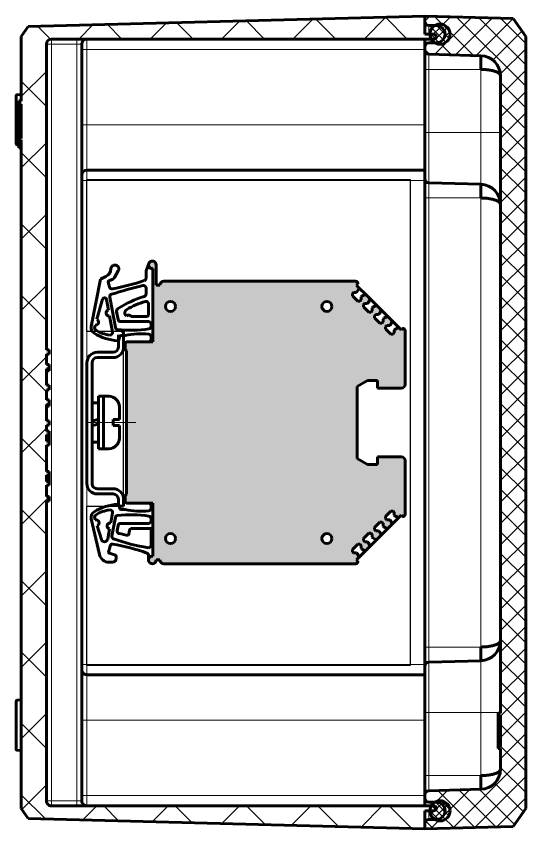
# Model space of a CAD drawing. Header units: millimetres. Extents: x -121 to 299, y -106 to 191.
# Drawn here: x 101.3 to 141.7, y -32.2 to 32.2 of the extents above; entities that cross this region are included whole.
import ezdxf

# ---------------------------------------------------------------- set-up
doc = ezdxf.new("R2010")
doc.units = ezdxf.units.MM
for name, pattern in [('K5LT_AXLED', [26.227272, 21.727272, -1.5, 1.5, -1.5]), ('K5LT_BASIC', [0]), ('K5LT_THIN', [0])]:
    doc.linetypes.add(name, pattern=pattern)
doc.layers.add('Системный слой', color=7, linetype='Continuous')

# ---------------------------------------------------------------- blocks, each defined once
blk = doc.blocks.new('35_DIN_CUTSIDE')
at = {"layer": 'Системный слой', "color": 150, "linetype": 'K5LT_BASIC', "lineweight": 60, "true_color": 0x0080ff}
for p, q in [((6.85, 18.06), (7.28, 18.06)), ((7.28, 18.06), (7.28, 14.95)), ((6.24, 14.95), (6.24, 17.35)), ((2.08, 13.91), (5.2, 13.91)), ((0, 11.83), (0, -12.09)), ((0, 11.83), (0, -12.09)), ((1.04, 11.83), (1.04, -12.09)), ((5.2, 12.87), (2.08, 12.87)), ((3.33, 5.2), (2.29, 5.2)), ((2.29, 5.2), (2.29, 0)), ((4.37, 5.2), (3.33, 5.2)), ((4.37, 5.2), (3.33, 5.2)), ((3.33, 0), (3.33, 5.2)), ((2.29, 3.9), (1.04, 3.9)), ((1.04, 3.9), (1.04, 0)), ((2.29, 0), (2.29, 3.9)), ((6.45, 0.62), (6.45, 3.12)), ((6.45, 0.62), (6.45, 3.12)), ((1.04, 0.24), (2.29, 0.69)), ((5.2, -0.62), (5.2, 0.62)), ((5.2, 0.62), (6.45, 0.62)), ((5.2, -0.62), (5.2, 0.62)), ((5.2, 0.62), (6.45, 0.62)), ((1.04, -3.9), (1.04, 0)), ((2.29, -0.24), (1.04, -0.69)), ((2.29, -5.2), (2.29, 0)), ((2.29, 0), (2.29, -3.9)), ((3.33, 0), (3.33, -5.2)), ((6.45, -0.62), (5.2, -0.62)), ((6.45, -0.62), (5.2, -0.62)), ((6.45, -0.62), (6.45, -3.12)), ((6.45, -0.62), (6.45, -3.12)), ((2.29, -3.9), (1.04, -3.9)), ((3.33, -5.2), (2.29, -5.2)), ((4.37, -5.2), (3.33, -5.2)), ((4.37, -5.2), (3.33, -5.2)), ((5.2, -13.13), (2.08, -13.13)), ((5.2, -13.13), (2.08, -13.13)), ((2.08, -14.17), (5.2, -14.17)), ((2.08, -14.17), (5.2, -14.17)), ((6.24, -15.21), (6.24, -16.46)), ((7.24, -16.59), (7.28, -15.21)), ((6.41, -16.58), (7.24, -16.59))]:
    blk.add_line(p, q, dxfattribs=at)
at = {"layer": 'Системный слой', "color": 30, "linetype": 'K5LT_AXLED', "lineweight": 18, "true_color": 0xff8000}
blk.add_line((0.29, 0), (9.68, 0), dxfattribs=at)
at = {"layer": 'Системный слой', "color": 150, "linetype": 'K5LT_BASIC', "lineweight": 60, "true_color": 0x0080ff}
for centre, radius, start, end in [((5.2, 14.95), 2.08, 270, 0), ((5.2, 14.95), 1.04, 270, 0), ((2.08, 11.83), 2.08, 90, 180), ((2.08, 11.83), 1.04, 90, 180), ((4.37, 3.12), 2.08, 0, 90), ((4.37, 3.12), 2.08, 0, 90), ((4.37, -3.12), 2.08, 270, 0), ((4.37, -3.12), 2.08, 270, 0), ((2.08, -12.09), 2.08, 180, 270), ((2.08, -12.09), 2.08, 180, 270), ((2.08, -12.09), 1.04, 180, 270), ((2.08, -12.09), 1.04, 180, 270), ((5.2, -15.21), 2.08, 0, 90), ((5.2, -15.21), 2.08, 0, 90), ((5.2, -15.21), 1.04, 0, 90), ((5.2, -15.21), 1.04, 0, 90)]:
    blk.add_arc(centre, radius, start, end, dxfattribs=at)
blk = doc.blocks.new('VP.161610_cutside')
at = {"layer": 'Системный слой'}
h = blk.add_hatch(dxfattribs=at)
h.set_pattern_fill('', angle=135, style=0, pattern_type=0)
h.set_pattern_definition([(135, (-511.597, -10739.818), (-2.12132034, -2.12132034), []), (225, (-511.597, -10739.818), (2.12132034, -2.12132034), [])])
h.paths.add_polyline_path([(106.25, 90), (112.28, 90), (112.28, 89.5), (112.78, 89.5), (112.78, 90), (116.86, 90), (119.23, 89.22), (120.68, 87.18), (120.86, 86.1), (121.13, 75.78), (121.38, 75.22), (121.93, 75), (122.58, 75), (123.15, 75.23), (123.38, 75.78), (123.42, 77.3), (123.92, 78.5), (125.12, 79), (126.33, 78.5), (126.82, 77.3), (126.86, 75.78), (127.11, 75.22), (127.66, 75), (128.67, 75), (128.22, 92.5), (124.65, 95), (-28.35, 95), (-31.92, 92.5), (-32.37, 75), (-31.36, 75), (-30.8, 75.23), (-30.56, 75.78), (-30.52, 77.3), (-30.03, 78.5), (-28.82, 79), (-27.62, 78.5), (-27.12, 77.3), (-27.08, 75.78), (-26.84, 75.22), (-26.28, 75), (-25.63, 75), (-25.06, 75.23), (-24.83, 75.78), (-24.56, 86.1), (-23.72, 88.46), (-21.64, 89.85), (-20.56, 90), (105.74, 90), (105.74, 89.5), (106.25, 89.5)])
h = blk.add_hatch(dxfattribs=at)
h.set_pattern_fill('', angle=135, style=0, pattern_type=0)
h.set_pattern_definition([(135, (-511.597, -10739.818), (-0.70710678, -0.70710678), []), (225, (-511.597, -10739.818), (0.70710678, -0.70710678), [])])
h.paths.add_polyline_path([(123.12, 78), (123.71, 76.59), (125.12, 76), (126.54, 76.59), (127.12, 78), (126.54, 79.41), (125.12, 80), (123.71, 79.41)])
h.paths.add_polyline_path([(-26.82, 78), (-27.41, 79.41), (-28.82, 80), (-30.24, 79.41), (-30.82, 78), (-30.24, 76.59), (-28.82, 76), (-27.41, 76.59)])
h = blk.add_hatch(dxfattribs=at)
h.set_pattern_fill('', angle=135, style=0, pattern_type=0)
h.set_pattern_definition([(135, (-511.597, -10739.818), (-7.071068, -7.071068), []), (225, (-511.597, -10739.818), (7.071068, -7.071068), [])])
h.paths.add_polyline_path([(-28.35, -5), (-15.56, -5), (-15.55, -5.17), (-15.55, -5.33), (-15.54, -5.5), (-15, -5.5), (-14.98, -5), (-8.14, -5), (-8.13, -5.17), (-8.12, -5.33), (-8.11, -5.5), (-7.93, -5.5), (-7.9, -5.24), (-7.89, -5.16), (-7.88, -5.08), (-7.88, -5), (124.65, -5), (126.61, -3.62), (128.67, 75), (125.15, 75), (125.1, 76.74), (124.93, 77.14), (124.6, 77.3), (124.22, 77.09), (124.1, 76.73), (124.15, 75), (124.15, 1), (123.86, 0.29), (123.15, 0), (63.71, 0), (63.71, 0.5), (62.82, 0.5), (62.82, 0), (60.6, 0), (60.6, 0.5), (59.84, 0.5), (59.84, 0), (58.59, 0), (58.59, 0.5), (57.83, 0.5), (57.83, 0), (52.63, 0), (52.63, 0.5), (51.87, 0.5), (51.87, 0), (50.62, 0), (50.62, 0.5), (49.87, 0.5), (49.87, 0), (48.71, 0), (48.71, 0.5), (47.82, 0.5), (47.82, 0), (44.57, 0), (44.57, 0.5), (43.69, 0.5), (43.69, 0), (41.67, 0), (41.67, 0.5), (40.78, 0.5), (40.78, 0), (37.53, 0), (37.53, 0.5), (36.66, 0.5), (36.66, 0), (34.63, 0), (34.63, 0.5), (33.74, 0.5), (33.74, 0), (-26.85, 0), (-27.56, 0.29), (-27.85, 1), (-27.85, 75), (-27.8, 76.73), (-27.96, 77.13), (-28.3, 77.3), (-28.68, 77.08), (-28.8, 76.74), (-28.85, 75), (-32.37, 75), (-30.32, -3.62)])
at = {"color": 7, "true_color": 0xffffff}
blk.add_lwpolyline([(0, 72.1), (96.3, 72.1), (96.3, 8), (64.74, 8), (64.74, 15.28), (30.09, 15.28), (30.09, 8), (0, 8), (0, 72.1)], dxfattribs=at)
at = {"layer": 'Системный слой', "color": 150, "linetype": 'K5LT_BASIC', "lineweight": 60, "true_color": 0x0080ff}
for p, q in [((-28.35, 95), (-31.92, 92.5)), ((-28.35, 95), (124.65, 95)), ((128.22, 92.5), (124.65, 95)), ((-31.92, 92.5), (-32.37, 75)), ((128.67, 75), (128.22, 92.5)), ((-20.56, 90), (105.74, 90)), ((105.74, 90), (105.74, 89.5)), ((105.74, 89.5), (106.25, 89.5)), ((106.25, 90), (106.25, 89.5)), ((106.25, 90), (112.28, 90)), ((106.25, 89.5), (106.32, 89.5)), ((106.32, 89.5), (106.53, 89.5)), ((106.53, 89.5), (106.84, 89.5)), ((106.84, 89.5), (107.22, 89.5)), ((107.22, 90), (107.22, 89.5)), ((107.22, 89.5), (107.25, 89.5)), ((107.25, 90), (107.25, 89.5)), ((107.25, 89.5), (111.28, 89.5)), ((111.28, 89.5), (111.48, 89.5)), ((111.48, 89.5), (111.66, 89.5)), ((111.66, 89.5), (111.83, 89.5)), ((111.83, 89.5), (111.98, 89.5)), ((111.98, 89.5), (112.2, 89.5)), ((112.2, 89.5), (112.28, 89.5)), ((112.28, 89.5), (112.28, 90)), ((112.28, 89.5), (112.28, 89.5)), ((112.28, 89.5), (112.78, 89.5)), ((112.78, 90), (116.86, 90)), ((112.78, 89.5), (112.78, 90)), ((112.79, 89.5), (112.78, 89.5)), ((112.79, 90), (112.79, 89.5)), ((-24.56, 86.1), (-24.83, 75.78)), ((-24.56, 86.1), (-21.85, 86.1)), ((0.94, 86.1), (0.67, 75.78)), ((0.94, 86.1), (3.65, 86.1)), ((92.65, 86.1), (95.36, 86.1)), ((95.36, 86.1), (95.63, 75.78)), ((118.15, 86.1), (120.86, 86.1)), ((121.13, 75.78), (120.86, 86.1)), ((-30.52, 77.3), (-30.56, 75.78)), ((-28.8, 76.74), (-28.85, 75)), ((-27.85, 75), (-27.8, 76.73)), ((-27.08, 75.78), (-27.12, 77.3)), ((123.42, 77.3), (123.38, 75.78)), ((124.1, 76.73), (124.15, 75)), ((125.15, 75), (125.1, 76.74)), ((126.86, 75.78), (126.82, 77.3)), ((-32.37, 75), (-31.36, 75)), ((-32.37, 75), (-30.32, -3.62)), ((-32.37, 75), (-28.85, 75)), ((-27.85, 75), (-27.85, 1)), ((-27.85, 75), (-26.28, 75)), ((-26.28, 75), (-25.63, 75)), ((-25.63, 75), (-21.85, 75)), ((-21.85, 75), (-9.35, 75)), ((-9.35, 75), (-0.13, 75)), ((-1.85, 8), (-1.85, 75)), ((-0.13, 75), (3.65, 75)), ((-0.13, 75), (-0.13, 75)), ((3.65, 75), (92.65, 75)), ((92.65, 75), (96.43, 75)), ((96.43, 75), (105.65, 75)), ((96.43, 75), (96.43, 75)), ((98.15, 8), (98.15, 75)), ((105.65, 75), (118.15, 75)), ((118.15, 75), (121.93, 75)), ((121.93, 75), (122.58, 75)), ((122.58, 75), (124.15, 75)), ((124.15, 1), (124.15, 75)), ((125.15, 75), (128.67, 75)), ((126.61, -3.62), (128.67, 75)), ((127.66, 75), (128.67, 75)), ((-26.85, 7), (123.15, 7)), ((33.74, 0), (-26.85, 0)), ((33.74, 0.5), (33.74, 0)), ((34.63, 0.5), (33.74, 0.5)), ((34.63, 0), (34.63, 0.5)), ((37.53, 0.5), (36.66, 0.5)), ((36.66, 0), (36.66, 0.5)), ((37.53, 0.5), (37.54, 0.5)), ((37.53, 0), (37.53, 0.5)), ((37.54, 0.5), (37.65, 0.5)), ((37.54, 0), (37.54, 0.5)), ((37.65, 0), (37.65, 0.5)), ((37.65, 0.5), (37.74, 0.5)), ((37.74, 0.5), (37.83, 0.5)), ((37.74, 0), (37.74, 0.5)), ((37.83, 0.5), (37.86, 0.5)), ((37.86, 0.5), (37.89, 0.5)), ((37.89, 0.5), (37.9, 0.5)), ((37.9, 0), (37.9, 0.5)), ((40.78, 0.5), (40.78, 0)), ((41.67, 0.5), (40.78, 0.5)), ((41.67, 0), (41.67, 0.5)), ((44.57, 0.5), (43.69, 0.5)), ((43.69, 0), (43.69, 0.5)), ((44.57, 0.5), (44.58, 0.5)), ((44.57, 0), (44.57, 0.5)), ((44.58, 0), (44.58, 0.5)), ((44.58, 0.5), (44.69, 0.5)), ((44.69, 0.5), (44.78, 0.5)), ((44.69, 0), (44.69, 0.5)), ((44.78, 0.5), (44.86, 0.5)), ((44.78, 0), (44.78, 0.5)), ((44.86, 0.5), (44.9, 0.5)), ((44.9, 0.5), (44.93, 0.5)), ((44.93, 0), (44.93, 0.5)), ((44.93, 0.5), (44.93, 0.5)), ((47.82, 0.5), (47.82, 0)), ((48.71, 0.5), (47.82, 0.5)), ((48.71, 0), (48.71, 0.5)), ((49.87, 0), (49.87, 0.5)), ((50.62, 0.5), (49.87, 0.5)), ((50.63, 0.5), (50.62, 0.5)), ((50.62, 0), (50.62, 0.5)), ((50.81, 0.5), (50.63, 0.5)), ((51.01, 0.5), (50.81, 0.5)), ((51.49, 0.5), (51.01, 0.5)), ((51.69, 0.5), (51.49, 0.5)), ((51.86, 0.5), (51.69, 0.5)), ((51.87, 0.5), (51.86, 0.5)), ((51.87, 0), (51.87, 0.5)), ((52.63, 0.5), (51.87, 0.5)), ((52.63, 0), (52.63, 0.5)), ((57.83, 0), (57.83, 0.5)), ((58.59, 0.5), (57.83, 0.5)), ((58.6, 0.5), (58.59, 0.5)), ((58.59, 0), (58.59, 0.5)), ((58.77, 0.5), (58.6, 0.5)), ((58.97, 0.5), (58.77, 0.5)), ((59.45, 0.5), (58.97, 0.5)), ((59.65, 0.5), (59.45, 0.5)), ((59.82, 0.5), (59.65, 0.5)), ((59.84, 0.5), (59.82, 0.5)), ((60.6, 0.5), (59.84, 0.5)), ((59.84, 0), (59.84, 0.5)), ((60.6, 0), (60.6, 0.5)), ((63.71, 0.5), (62.82, 0.5)), ((62.82, 0.5), (62.82, 0)), ((63.71, 0), (63.71, 0.5)), ((36.66, 0), (34.63, 0)), ((40.78, 0), (37.53, 0)), ((43.69, 0), (41.67, 0)), ((47.82, 0), (44.57, 0)), ((49.87, 0), (48.71, 0)), ((51.87, 0), (50.62, 0)), ((57.83, 0), (52.63, 0)), ((59.84, 0), (58.59, 0)), ((62.82, 0), (60.6, 0)), ((123.15, 0), (63.71, 0)), ((-30.32, -3.62), (-28.35, -5)), ((124.65, -5), (126.61, -3.62)), ((-28.35, -5), (-15.56, -5)), ((-16.85, -5.19), (-16.83, -5.81)), ((-7.07, -6), (-16.63, -6)), ((-15.63, -5), (-15.62, -5.5)), ((-15.59, -5.5), (-15.62, -5.5)), ((-15.54, -5.5), (-15.59, -5.5)), ((-15.54, -5.5), (-15.56, -5)), ((-15.54, -5.5), (-15, -5.5)), ((-15, -5.5), (-14.98, -5)), ((-9.59, -5.5), (-15, -5.5)), ((-14.98, -5), (-8.14, -5)), ((-9.58, -5), (-9.59, -5.5)), ((-9.33, -5.5), (-9.59, -5.5)), ((-9.32, -5), (-9.33, -5.5)), ((-9.1, -5.5), (-9.33, -5.5)), ((-9.09, -5), (-9.1, -5.5)), ((-8.97, -5.5), (-9.1, -5.5)), ((-8.85, -5.5), (-8.97, -5.5)), ((-8.73, -5.5), (-8.85, -5.5)), ((-8.6, -5.5), (-8.73, -5.5)), ((-8.33, -5.5), (-8.6, -5.5)), ((-8.34, -5), (-8.33, -5.5)), ((-8.3, -5.5), (-8.33, -5.5)), ((-8.24, -5.5), (-8.3, -5.5)), ((-8.17, -5.5), (-8.24, -5.5)), ((-8.11, -5.5), (-8.17, -5.5)), ((-8.11, -5.5), (-7.93, -5.5)), ((-7.93, -5.5), (-7.9, -5.24)), ((-7.9, -5.5), (-7.93, -5.5)), ((-7.9, -5.24), (-7.88, -5)), ((-7.9, -5.24), (-7.9, -5.5)), ((-7.18, -5.5), (-7.9, -5.5)), ((-7.88, -5), (124.65, -5)), ((-6.69, -5.5), (-7.18, -5.5)), ((-6.86, -5.5), (-6.87, -5.81)), ((-6.68, -5), (-6.69, -5.5)), ((-6.42, -5.5), (-6.69, -5.5)), ((-6.32, -5.5), (-6.42, -5.5)), ((-6.31, -5), (-6.32, -5.5)), ((103.15, -5.19), (103.17, -5.81)), ((112.93, -6), (103.37, -6)), ((113.14, -5.19), (113.13, -5.81))]:
    blk.add_line(p, q, dxfattribs=at)
at = {"layer": 'Системный слой', "color": 7, "linetype": 'K5LT_THIN', "lineweight": 18}
for p, q in [((-9.35, 86.1), (-9.35, 90)), ((105.65, 86.1), (105.65, 90)), ((106.32, 90), (106.32, 89.5)), ((106.53, 90), (106.53, 89.5)), ((106.84, 90), (106.84, 89.5)), ((111.28, 90), (111.28, 89.5)), ((111.48, 90), (111.48, 89.5)), ((111.66, 90), (111.66, 89.5)), ((111.83, 90), (111.83, 89.5)), ((111.98, 90), (111.98, 89.5)), ((112.2, 90), (112.2, 89.5)), ((112.28, 90), (112.28, 89.5)), ((-21.85, 86.1), (-21.85, 75.78)), ((-21.85, 86.1), (-9.35, 86.1)), ((-9.35, 86.1), (-9.35, 75.78)), ((-9.35, 86.1), (0.94, 86.1)), ((3.65, 86.1), (3.65, 75.78)), ((3.65, 86.1), (92.65, 86.1)), ((92.65, 86.1), (92.65, 75.78)), ((95.36, 86.1), (105.65, 86.1)), ((105.65, 86.1), (105.65, 75.78)), ((105.65, 86.1), (118.15, 86.1)), ((118.15, 86.1), (118.15, 75.78)), ((-30.56, 75.78), (-28.83, 75.78)), ((-24.83, 75.78), (-21.85, 75.78)), ((-21.85, 75), (-21.85, 75.78)), ((-21.85, 75.78), (-9.35, 75.78)), ((-9.35, 75.78), (0.67, 75.78)), ((-9.35, 75), (-9.35, 75.78)), ((0.67, 75.78), (3.65, 75.78)), ((3.65, 75), (3.65, 75.78)), ((3.65, 75.78), (92.65, 75.78)), ((92.65, 75.78), (95.63, 75.78)), ((92.65, 75), (92.65, 75.78)), ((95.63, 75.78), (105.65, 75.78)), ((105.65, 75), (105.65, 75.78)), ((105.65, 75.78), (118.15, 75.78)), ((118.15, 75), (118.15, 75.78)), ((118.15, 75.78), (121.13, 75.78)), ((125.13, 75.78), (126.86, 75.78)), ((-25.8, 8), (-25.8, 75)), ((-10.85, 8), (-10.85, 75)), ((0.2, 8), (0.2, 75)), ((96.1, 8), (96.1, 75)), ((107.15, 8), (107.15, 75)), ((122.1, 8), (122.1, 75)), ((-25.8, 8), (-27.85, 8)), ((-26.85, 6.03), (-26.85, 7)), ((-25.8, 8), (-10.85, 8)), ((-25.8, 8), (-25.8, 7)), ((-10.85, 8), (-10.85, 7)), ((-1.85, 8), (-10.85, 8)), ((0.2, 8), (-1.85, 8)), ((0.2, 8), (0.2, 7)), ((0.2, 8), (96.1, 8)), ((96.1, 8), (96.1, 7)), ((98.15, 8), (96.1, 8)), ((107.15, 8), (98.15, 8)), ((107.15, 8), (122.1, 8)), ((107.15, 8), (107.15, 7)), ((124.15, 8), (122.1, 8)), ((122.1, 8), (122.1, 7)), ((123.15, 7), (123.15, 6.03)), ((-26.85, 6.03), (123.15, 6.03)), ((-26.85, 0.97), (-26.85, 6.03)), ((123.15, 6.03), (123.15, 0.97)), ((-26.85, 0.97), (123.15, 0.97)), ((-26.85, 0), (-26.85, 0.97)), ((37.83, 0), (37.83, 0.5)), ((37.86, 0), (37.86, 0.5)), ((37.89, 0), (37.89, 0.5)), ((44.86, 0), (44.86, 0.5)), ((44.9, 0), (44.9, 0.5)), ((44.93, 0), (44.93, 0.5)), ((50.63, 0), (50.63, 0.5)), ((50.81, 0), (50.81, 0.5)), ((51.01, 0), (51.01, 0.5)), ((51.49, 0), (51.49, 0.5)), ((51.69, 0), (51.69, 0.5)), ((51.86, 0), (51.86, 0.5)), ((58.6, 0), (58.6, 0.5)), ((58.77, 0), (58.77, 0.5)), ((58.97, 0), (58.97, 0.5)), ((59.45, 0), (59.45, 0.5)), ((59.65, 0), (59.65, 0.5)), ((59.82, 0), (59.82, 0.5)), ((123.15, 0.97), (123.15, 0)), ((-15.62, -5.19), (-16.85, -5.19)), ((-6.87, -5.81), (-16.83, -5.81)), ((-15.6, -5), (-15.59, -5.5)), ((-8.97, -5), (-8.97, -5.5)), ((-8.85, -5), (-8.85, -5.5)), ((-8.72, -5), (-8.73, -5.5)), ((-8.6, -5), (-8.6, -5.5)), ((-8.32, -5), (-8.3, -5.5)), ((-8.25, -5), (-8.24, -5.5)), ((-8.18, -5), (-8.17, -5.5)), ((-7.17, -5), (-7.18, -5.5)), ((-6.41, -5), (-6.42, -5.5)), ((113.14, -5.19), (103.15, -5.19)), ((113.13, -5.81), (103.17, -5.81))]:
    blk.add_line(p, q, dxfattribs=at)
at = {"layer": 'Системный слой', "color": 150, "linetype": 'K5LT_BASIC', "lineweight": 60, "true_color": 0x0080ff}
for centre in [(-28.82, 78), (125.12, 78)]:
    blk.add_circle(centre, 2, dxfattribs=at)
for centre, radius, start, end in [((-20.56, 86), 4, 90, 178.5), ((4.94, 86), 4, 90, 178.5), ((91.36, 86), 4, 1.5, 90), ((116.86, 86), 4, 1.5, 90), ((-28.82, 77.3), 1.7, 0, 180), ((125.12, 77.3), 1.7, 0, 180), ((-31.36, 75.8), 0.8, 270, 358.5), ((-28.23, 76.73), 0.573, 96.6379, 178.5), ((-28.36, 76.74), 0.558, 358.5, 83.2745), ((-26.28, 75.8), 0.8, 181.5, 270), ((-25.63, 75.8), 0.8, 270, 358.5), ((-0.13, 75.8), 0.8, 270, 358.5), ((96.43, 75.8), 0.8, 181.5, 270), ((121.93, 75.8), 0.8, 181.5, 270), ((122.58, 75.8), 0.8, 270, 358.5), ((124.66, 76.74), 0.558, 96.7255, 181.5), ((124.53, 76.73), 0.573, 1.5, 83.3621), ((127.66, 75.8), 0.8, 181.5, 270), ((-26.85, 8), 1, 180, 270), ((-0.85, 8), 1, 180, 270), ((97.15, 8), 1, 270, 0), ((123.15, 8), 1, 270, 0), ((-26.85, 1), 1, 180, 270), ((123.15, 1), 1, 270, 0), ((-17.04, -5.2), 0.2, 1.5, 90), ((-16.63, -5.8), 0.2, 181.5, 270), ((-7.07, -5.8), 0.2, 270, 358.5), ((102.96, -5.2), 0.2, 1.5, 90), ((103.37, -5.8), 0.2, 181.5, 270), ((112.93, -5.8), 0.2, 270, 358.5), ((113.34, -5.2), 0.2, 90, 178.5)]:
    blk.add_arc(centre, radius, start, end, dxfattribs=at)
at = {"layer": 'Системный слой', "color": 7, "linetype": 'K5LT_THIN', "lineweight": 18}
for centre, major_axis, start_param, end_param in [((-26.85, 6.05), (-1, 0), 0, 1.570796), ((123.15, 6.05), (1, 0), 4.712389, 6.283185), ((-26.85, 1), (-1, 0), 0, 1.570796), ((123.15, 1), (1, 0), 4.712389, 6.283185)]:
    blk.add_ellipse(centre, major_axis=major_axis, ratio=0.026177, start_param=start_param, end_param=end_param, dxfattribs=at)
at = {"layer": 'Системный слой', "color": 150, "linetype": 'K5LT_BASIC', "lineweight": 60, "true_color": 0x0080ff}
for points, knots in [([(-21.85, 86.1), (-21.85, 86.28), (-21.84, 86.6), (-21.81, 87.05), (-21.76, 87.46), (-21.71, 87.85), (-21.64, 88.23), (-21.55, 88.59), (-21.45, 88.92), (-21.33, 89.22), (-21.2, 89.48), (-21.06, 89.7), (-20.91, 89.86), (-20.74, 89.97), (-20.62, 90), (-20.56, 90)], [0, 0, 0, 0, 1.300748, 2.439918, 3.480591, 4.564561, 5.707801, 6.853774, 8.034512, 9.246294, 10.495013, 11.789796, 13.093482, 14.504008, 16, 16, 16, 16]), ([(3.65, 86.1), (3.65, 86.28), (3.66, 86.6), (3.69, 87.05), (3.74, 87.46), (3.79, 87.85), (3.86, 88.23), (3.95, 88.59), (4.05, 88.92), (4.17, 89.22), (4.3, 89.48), (4.44, 89.7), (4.59, 89.86), (4.76, 89.97), (4.88, 90), (4.94, 90)], [0, 0, 0, 0, 1.300754, 2.439926, 3.4806, 4.564572, 5.707813, 6.853786, 8.034526, 9.246309, 10.495025, 11.789813, 13.093491, 14.504015, 16, 16, 16, 16]), ([(92.65, 86.1), (92.65, 86.28), (92.64, 86.6), (92.61, 87.05), (92.56, 87.46), (92.51, 87.85), (92.44, 88.23), (92.35, 88.59), (92.25, 88.92), (92.13, 89.22), (92, 89.48), (91.86, 89.7), (91.71, 89.86), (91.54, 89.97), (91.42, 90), (91.36, 90)], [0, 0, 0, 0, 1.300826, 2.440061, 3.480793, 4.564824, 5.708128, 6.854166, 8.03497, 9.246821, 10.495606, 11.790465, 13.094216, 14.504817, 16, 16, 16, 16]), ([(118.15, 86.1), (118.15, 86.28), (118.14, 86.6), (118.11, 87.05), (118.06, 87.46), (118.01, 87.85), (117.94, 88.23), (117.85, 88.59), (117.75, 88.92), (117.63, 89.22), (117.5, 89.48), (117.36, 89.7), (117.21, 89.86), (117.04, 89.97), (116.92, 90), (116.86, 90)], [0, 0, 0, 0, 1.300748, 2.439918, 3.480591, 4.564561, 5.707801, 6.853774, 8.034512, 9.246294, 10.495013, 11.789796, 13.093482, 14.504008, 16, 16, 16, 16])]:
    blk.add_open_spline(points, degree=3, knots=knots, dxfattribs=at)
blk.add_open_spline([(-8.11, -5.5), (-8.12, -5.33), (-8.13, -5.17), (-8.14, -5)], degree=3, dxfattribs=at)
at = {"rotation": 90}
blk.add_blockref('35_DIN_CUTSIDE', (48.15, 8), dxfattribs=at)
blk = doc.blocks.new('SUPU_SCREW_WHITE_16_viewside')
at = {"true_color": 0xffffff}
h = blk.add_hatch(color=7, dxfattribs=at)
h.paths.add_polyline_path([(5.8, 30.51), (5.8, 16), (0.8, 16), (0.45, 15.85), (0.3, 15.5), (0.3, 14.5), (0.6, 14.2), (0.6, -14.2), (0.3, -14.5), (0.3, -15.5), (0.45, -15.85), (0.8, -16), (5.8, -16), (5.8, -26.51), (5.25, -26.65), (4.96, -27.15), (5.1, -27.7), (5.6, -27.99), (6.15, -27.85), (6.44, -27.35), (6.45, -27.25), (7.2, -27.25), (7.42, -27.78), (7.95, -28), (45.85, -28), (46.38, -27.78), (46.39, -27.77), (46.46, -27.59), (46.38, -27.42), (46.17, -27.21), (46.68, -26.7), (46.67, -26.67), (46.32, -25.99), (46.17, -25.85), (45.59, -25.85), (45.35, -25.61), (45.35, -25.18), (46.41, -24.12), (46.84, -24.12), (47.08, -24.36), (47.08, -24.94), (47.22, -25.09), (47.9, -25.43), (47.94, -25.44), (48.87, -24.51), (48.86, -24.48), (48.51, -23.8), (48.37, -23.65), (47.78, -23.65), (47.55, -23.42), (47.55, -22.99), (48.61, -21.93), (49.03, -21.93), (49.27, -22.17), (49.27, -22.75), (49.41, -22.89), (50.09, -23.24), (50.13, -23.25), (51.06, -22.32), (51.05, -22.29), (50.7, -21.6), (50.56, -21.46), (49.98, -21.46), (49.74, -21.22), (49.74, -20.8), (50.8, -19.74), (51.22, -19.74), (51.46, -19.98), (51.46, -20.56), (51.6, -20.7), (52.29, -21.05), (52.32, -21.06), (53.25, -20.13), (53.24, -20.1), (52.89, -19.41), (52.75, -19.27), (52.17, -19.27), (51.93, -19.03), (51.93, -18.61), (52.99, -17.55), (53.41, -17.55), (53.65, -17.78), (53.65, -18.37), (53.79, -18.51), (54.48, -18.86), (54.51, -18.87), (55.01, -18.37), (55.22, -18.58), (55.4, -18.66), (55.57, -18.59), (55.8, -18.06), (55.8, -18.05), (55.8, -7.55), (55.58, -7.02), (55.05, -6.8), (50.3, -6.8), (50.3, -8.3), (48.36, -8.3), (46.3, -7.11), (46.3, 7.11), (48.36, 8.3), (50.3, 8.3), (50.3, 6.8), (55.05, 6.8), (55.58, 7.02), (55.8, 7.55), (55.8, 18.05), (55.58, 18.58), (55.57, 18.59), (55.39, 18.66), (55.22, 18.58), (55.01, 18.37), (54.57, 18.81), (54.49, 18.82), (54.48, 18.81), (53.79, 18.46), (53.65, 18.32), (53.65, 17.74), (53.41, 17.5), (52.99, 17.5), (51.93, 18.56), (51.93, 18.98), (52.17, 19.22), (52.75, 19.22), (52.89, 19.36), (53.24, 20.05), (53.25, 20.13), (53.24, 20.14), (52.38, 21), (52.3, 21.01), (52.29, 21), (51.6, 20.65), (51.46, 20.51), (51.46, 19.93), (51.22, 19.69), (50.8, 19.69), (49.74, 20.75), (49.74, 21.18), (49.98, 21.41), (50.56, 21.41), (50.7, 21.56), (51.05, 22.24), (51.05, 22.32), (51.05, 22.33), (50.19, 23.19), (50.11, 23.2), (50.09, 23.19), (49.41, 22.85), (49.27, 22.7), (49.27, 22.12), (49.03, 21.88), (48.61, 21.88), (47.55, 22.94), (47.55, 23.37), (47.78, 23.61), (48.37, 23.61), (48.51, 23.75), (48.86, 24.43), (48.86, 24.51), (48.86, 24.52), (47.99, 25.39), (47.92, 25.39), (47.9, 25.39), (47.22, 25.04), (47.08, 24.9), (47.08, 24.31), (46.84, 24.07), (46.41, 24.07), (45.35, 25.13), (45.35, 25.56), (45.59, 25.8), (46.17, 25.8), (46.32, 25.94), (46.67, 26.62), (46.67, 26.7), (46.66, 26.72), (46.17, 27.21), (46.38, 27.42), (46.46, 27.6), (46.38, 27.78), (45.85, 28), (45.85, 28), (7.95, 28), (7.42, 27.78), (7.2, 27.25), (6.45, 27.25), (6.45, 31.25), (6.23, 31.78), (5.7, 32), (5.17, 31.78), (4.95, 31.25), (5.17, 30.72), (5.7, 30.5), (5.8, 30.51)])
h.paths.add_polyline_path([(9.3, 22.01), (8.6, 22.3), (8.31, 23), (8.6, 23.7), (9.3, 23.99), (10, 23.7), (10.29, 23), (10, 22.3)])
h.paths.add_polyline_path([(40.3, 22.01), (39.6, 22.3), (39.31, 23), (39.6, 23.7), (40.3, 23.99), (41, 23.7), (41.29, 23), (41, 22.3)])
h.paths.add_polyline_path([(9.3, -23.99), (8.6, -23.7), (8.31, -23), (8.6, -22.3), (9.3, -22.01), (10, -22.3), (10.29, -23), (10, -23.7)])
h.paths.add_polyline_path([(40.3, -23.99), (39.6, -23.7), (39.31, -23), (39.6, -22.3), (40.3, -22.01), (41, -22.3), (41.29, -23), (41, -23.7)])
at = {"color": 150, "linetype": 'K5LT_BASIC', "lineweight": 60, "true_color": 0x0080ff}
for p, q in [((-1.7, 31.2), (-1.98, 31.2)), ((4.99, 31.5), (4.45, 30.05)), ((6.45, 27.25), (6.45, 31.25)), ((-1.82, 28.75), (-1.05, 30.07)), ((4.45, 30.05), (4.45, 28.6)), ((5.8, 30.51), (5.8, 16)), ((-4.59, 28.41), (-6.43, 19.05)), ((-3.51, 28.91), (-4.59, 28.41)), ((-2.78, 26.86), (-3.05, 27.84)), ((-2.95, 28.07), (-2.15, 28.44)), ((45.85, 28), (7.95, 28)), ((46.17, 27.21), (46.38, 27.42)), ((4.45, 25.45), (4.45, 26.64)), ((7.2, 27.25), (6.45, 27.25)), ((45.35, 25.56), (45.59, 25.8)), ((45.59, 25.8), (46.17, 25.8)), ((46.66, 26.72), (46.17, 27.21)), ((46.17, 25.8), (46.32, 25.94)), ((46.32, 25.94), (46.67, 26.62)), ((47.99, 25.39), (46.66, 26.72)), ((-4.18, 24.44), (-5.31, 20.45)), ((-2.99, 22.29), (-3.38, 24.4)), ((-2.75, 24.86), (-1.63, 18.81)), ((45.35, 25.13), (45.35, 25.56)), ((46.41, 24.07), (45.35, 25.13)), ((47.08, 24.31), (46.84, 24.07)), ((47.22, 25.04), (47.08, 24.9)), ((47.08, 24.9), (47.08, 24.31)), ((47.9, 25.39), (47.22, 25.04)), ((48.86, 24.52), (47.99, 25.39)), ((48.51, 23.75), (48.86, 24.43)), ((50.19, 23.19), (48.86, 24.52)), ((4.95, 21.5), (4.95, 23.5)), ((46.84, 24.07), (46.41, 24.07)), ((47.55, 23.37), (47.78, 23.61)), ((47.55, 22.94), (47.55, 23.37)), ((48.61, 21.88), (47.55, 22.94)), ((47.78, 23.61), (48.37, 23.61)), ((48.37, 23.61), (48.51, 23.75)), ((49.41, 22.85), (49.27, 22.7)), ((49.27, 22.7), (49.27, 22.12)), ((50.09, 23.19), (49.41, 22.85)), ((51.05, 22.33), (50.19, 23.19)), ((-2.17, 17.91), (-2.77, 21.11)), ((-1.09, 20.41), (-1.39, 22.01)), ((1.52, 21), (4.45, 21)), ((49.03, 21.88), (48.61, 21.88)), ((49.27, 22.12), (49.03, 21.88)), ((49.74, 21.18), (49.98, 21.41)), ((49.74, 20.75), (49.74, 21.18)), ((49.98, 21.41), (50.56, 21.41)), ((50.56, 21.41), (50.7, 21.56)), ((50.7, 21.56), (51.05, 22.24)), ((52.38, 21), (51.05, 22.33)), ((52.29, 21), (51.6, 20.65)), ((53.24, 20.14), (52.38, 21)), ((4.95, 20), (-0.6, 20)), ((5.45, 19.05), (5.45, 19.5)), ((50.8, 19.69), (49.74, 20.75)), ((51.22, 19.69), (50.8, 19.69)), ((51.46, 19.93), (51.22, 19.69)), ((51.6, 20.65), (51.46, 20.51)), ((51.46, 20.51), (51.46, 19.93)), ((52.75, 19.22), (52.89, 19.36)), ((52.89, 19.36), (53.24, 20.05)), ((54.57, 18.81), (53.24, 20.14)), ((-5.63, 19.31), (-5.73, 18.96)), ((51.93, 18.98), (52.17, 19.22)), ((51.93, 18.56), (51.93, 18.98)), ((52.99, 17.5), (51.93, 18.56)), ((52.17, 19.22), (52.75, 19.22)), ((53.65, 17.74), (53.41, 17.5)), ((53.79, 18.46), (53.65, 18.32)), ((53.65, 18.32), (53.65, 17.74)), ((54.48, 18.81), (53.79, 18.46)), ((55.01, 18.37), (54.57, 18.81)), ((55.22, 18.58), (55.01, 18.37)), ((55.8, 7.55), (55.8, 18.05)), ((-0.96, 16.34), (-0.74, 17.09)), ((-0.55, 17.24), (0.3, 17.24)), ((5.45, 17), (5.45, 16.5)), ((53.41, 17.5), (52.99, 17.5)), ((0.3, 15.5), (0.3, 14.5)), ((0.3, 14.5), (0.6, 14.2)), ((5.8, 16), (0.8, 16)), ((0.6, 14.2), (0.6, -14.2)), ((46.3, 7.11), (48.36, 8.3)), ((48.36, 8.3), (50.3, 8.3)), ((50.3, 8.3), (50.3, 6.8)), ((55.8, 7.55), (55.8, 8.3)), ((46.3, -7.11), (46.3, 7.11)), ((50.3, 6.8), (55.05, 6.8)), ((48.36, -8.3), (46.3, -7.11)), ((55.05, -6.8), (50.3, -6.8)), ((50.3, -6.8), (50.3, -8.3)), ((55.8, -8.3), (55.8, -7.55)), ((55.8, -18.05), (55.8, -7.55)), ((50.3, -8.3), (48.36, -8.3)), ((0.6, -14.2), (0.3, -14.5)), ((0.3, -14.5), (0.3, -15.5)), ((0.8, -16), (5.8, -16)), ((5.8, -16), (4.95, -16)), ((5.8, -16), (5.8, -26.51)), ((-0.74, -17.1), (-0.96, -16.35)), ((0.3, -17.24), (-0.55, -17.24)), ((5.45, -16.5), (5.45, -17)), ((51.93, -18.61), (52.99, -17.55)), ((52.99, -17.55), (53.41, -17.55)), ((53.41, -17.55), (53.65, -17.78)), ((-6.42, -19.09), (-4.8, -26.15)), ((-5.72, -18.98), (-5.62, -19.32)), ((-2.55, -19.91), (-2.17, -17.91)), ((-1.63, -18.81), (-2.33, -22.49)), ((5.45, -19.5), (5.45, -19.05)), ((51.93, -19.03), (51.93, -18.61)), ((52.17, -19.27), (51.93, -19.03)), ((52.75, -19.27), (52.17, -19.27)), ((52.89, -19.41), (52.75, -19.27)), ((53.25, -20.13), (54.51, -18.87)), ((53.65, -17.78), (53.65, -18.37)), ((53.65, -18.37), (53.79, -18.51)), ((53.79, -18.51), (54.48, -18.86)), ((54.51, -18.87), (55.01, -18.37)), ((55.01, -18.37), (55.22, -18.58)), ((-5.26, -20.47), (-4.41, -23.18)), ((-1.29, -21.4), (-1.09, -20.4)), ((-0.6, -20), (4.95, -20)), ((49.74, -20.8), (50.8, -19.74)), ((49.74, -21.22), (49.74, -20.8)), ((50.8, -19.74), (51.22, -19.74)), ((51.22, -19.74), (51.46, -19.98)), ((51.46, -19.98), (51.46, -20.56)), ((51.46, -20.56), (51.6, -20.7)), ((51.6, -20.7), (52.29, -21.05)), ((52.32, -21.06), (53.25, -20.13)), ((53.24, -20.1), (52.89, -19.41)), ((-3.15, -23.11), (-2.77, -21.09)), ((1.16, -21.4), (0.96, -22.4)), ((5.45, -21), (1.65, -21)), ((5.45, -24.32), (5.45, -21)), ((47.55, -22.99), (48.61, -21.93)), ((48.61, -21.93), (49.03, -21.93)), ((49.03, -21.93), (49.27, -22.17)), ((49.27, -22.17), (49.27, -22.75)), ((49.98, -21.46), (49.74, -21.22)), ((50.56, -21.46), (49.98, -21.46)), ((50.13, -23.25), (51.06, -22.32)), ((50.7, -21.6), (50.56, -21.46)), ((51.05, -22.29), (50.7, -21.6)), ((51.06, -22.32), (52.32, -21.06)), ((45.35, -25.18), (46.41, -24.12)), ((46.41, -24.12), (46.84, -24.12)), ((46.84, -24.12), (47.08, -24.36)), ((47.55, -23.42), (47.55, -22.99)), ((47.78, -23.65), (47.55, -23.42)), ((48.37, -23.65), (47.78, -23.65)), ((48.51, -23.8), (48.37, -23.65)), ((48.86, -24.48), (48.51, -23.8)), ((48.87, -24.51), (50.13, -23.25)), ((49.27, -22.75), (49.41, -22.89)), ((49.41, -22.89), (50.09, -23.24)), ((-2.96, -25.7), (-2.69, -24.49)), ((45.35, -25.61), (45.35, -25.18)), ((45.59, -25.85), (45.35, -25.61)), ((46.68, -26.7), (47.94, -25.44)), ((47.08, -24.36), (47.08, -24.94)), ((47.08, -24.94), (47.22, -25.09)), ((47.22, -25.09), (47.9, -25.43)), ((47.94, -25.44), (48.87, -24.51)), ((-1.82, -26.2), (-2.81, -25.93)), ((-1.45, -26.95), (-1.45, -26.68)), ((4.95, -26.35), (4.95, -27.25)), ((6.45, -27.25), (7.2, -27.25)), ((46.17, -25.85), (45.59, -25.85)), ((46.32, -25.99), (46.17, -25.85)), ((46.17, -27.21), (46.68, -26.7)), ((46.38, -27.42), (46.17, -27.21)), ((46.67, -26.67), (46.32, -25.99)), ((-2.85, -27.7), (-2.2, -27.7)), ((7.95, -28), (45.85, -28))]:
    blk.add_line(p, q, dxfattribs=at)
for centre in [(9.3, 23), (40.3, 23), (9.3, -23), (40.3, -23)]:
    blk.add_circle(centre, 0.99, dxfattribs=at)
for centre, radius, start, end in [((-1.7, 30.45), 0.8, 110.3641, 178.9158), ((-1.7, 30.45), 0.75, 329.9996, 90.0001), ((5.7, 31.25), 0.75, 0, 277.6621), ((5.7, 31.25), 0.75, 179.1659, 277.6625), ((-4.25, 30.5), 1.75, 294.9999, 358.9157), ((-2.86, 27.89), 0.2, 115.0025, 195.6774), ((-8.94, 65.94), 40, 279.675, 289.0436), ((-2.47, 29.12), 0.75, 295.0006, 330.0003), ((3.95, 28.6), 0.5, 289.0437, 0.0004), ((7.95, 27.25), 0.75, 90, 180), ((45.85, 27.25), 0.75, 44.4303, 90.002), ((46.21, 27.6), 0.25, 315.0034, 44.9991), ((-2.3, 27), 0.5, 195.6778, 279.6735), ((20.53, -46.62), 75.61, 102.7489, 107.6611), ((3.95, 26.64), 0.5, 0.0003, 102.7491), ((46.57, 26.67), 0.102, 333.9498, 27.1749), ((-3.79, 24.33), 0.41, 10.5394, 164.2228), ((-2.26, 24.95), 0.5, 107.6616, 190.539), ((9.81, 5.81), 20, 106.6178, 123.3238), ((3.95, 25.45), 0.5, 286.6185, 359.9998), ((47.95, 25.29), 0.102, 62.8188, 116.0497), ((48.77, 24.48), 0.102, 333.9501, 27.1762), ((8.33, 9.53), 15, 105.5076, 120.9414), ((4.45, 23.5), 0.5, 0.0002, 105.507), ((50.14, 23.1), 0.102, 62.8184, 116.048), ((-2.88, 21.7), 0.6, 100.4201, 280.6575), ((-0.9, 22.1), 0.5, 123.3236, 190.62), ((1, 21.75), 0.75, 120.9412, 235.9523), ((1, 20.7), 0.6, 30.0004, 134.415), ((4.45, 21.5), 0.5, 270, 0), ((50.96, 22.28), 0.102, 333.952, 27.1819), ((52.33, 20.91), 0.102, 62.809, 116.0482), ((-5.55, 19.9), 0.6, 262.2729, 66.1745), ((-0.6, 20.5), 0.5, 190.6198, 270.0005), ((4.95, 19.5), 0.5, 0, 90), ((53.15, 20.09), 0.102, 333.9488, 27.1775), ((-5.15, 18.8), 1.3, 168.9193, 238.041), ((-5.15, 18.8), 0.6, 164.221, 238.6244), ((-1.82, 24.26), 7, 238.6237, 262.5074), ((-2.67, 17.82), 0.5, 262.5074, 10.539), ((-1.14, 18.91), 0.5, 190.5386, 263.7736), ((1.36, 41.8), 23.53, 263.7741, 278.971), ((4.95, 19.05), 0.5, 278.971, 0.0002), ((54.52, 18.72), 0.102, 62.8342, 116.0519), ((55.4, 18.41), 0.25, 47.3251, 134.9989), ((55.05, 18.05), 0.75, 0, 46.3396), ((-0.54, 26.18), 10, 238.0409, 266.4605), ((-1.15, 16.4), 0.2, 266.4599, 343.975), ((-0.55, 17.04), 0.2, 90.0033, 163.9744), ((3.46, 2.58), 15, 84.1036, 102.163), ((4.95, 16.5), 0.5, 272.1409, 0), ((4.95, 17), 0.5, 0.0002, 84.1032), ((0.8, 15.5), 0.5, 90, 180), ((55.05, 7.55), 0.75, 270, 360), ((55.05, -7.55), 0.75, 0, 90), ((0.8, -15.5), 0.5, 180, 270), ((4.95, -16.5), 0.5, 0, 90), ((-5.15, -18.8), 1.3, 121.9587, 192.912), ((-0.54, -26.18), 10, 93.5395, 121.9591), ((-1.82, -24.26), 7, 97.4771, 121.3763), ((-2.66, -17.82), 0.5, 349.2959, 97.4757), ((-1.15, -16.4), 0.2, 16.025, 93.5401), ((-0.55, -17.04), 0.2, 196.0256, 269.9967), ((3.46, -2.58), 15, 257.837, 275.8964), ((4.95, -17), 0.5, 275.8968, 359.9998), ((-5.15, -18.8), 0.6, 121.3762, 197.3023), ((-5.45, -19.9), 0.6, 288.6031, 106.0053), ((-1.14, -18.91), 0.5, 96.2271, 169.2966), ((1.36, -41.8), 23.53, 81.029, 96.2274), ((4.95, -19.05), 0.5, 359.9998, 81.029), ((54.52, -18.77), 0.102, 243.9481, 263.3402), ((55.4, -18.41), 0.25, 225.0011, 312.6749), ((55.05, -18.05), 0.75, 313.6604, 0), ((-2.67, -20.5), 0.6, 78.4978, 260.0948), ((-0.6, -20.5), 0.5, 89.9994, 168.6901), ((4.95, -19.5), 0.5, 270, 0), ((53.15, -20.14), 0.102, 6.656, 26.0514), ((-1.83, -22.58), 0.5, 169.2962, 249.9526), ((-0.8, -21.5), 0.5, 168.6902, 256.3071), ((10.89, 26.6), 50, 256.3359, 258.5426), ((1.65, -21.5), 0.5, 90.0011, 168.69), ((50.96, -22.33), 0.102, 6.6549, 26.048), ((52.33, -20.96), 0.102, 243.9518, 263.3492), ((-3.79, -22.99), 0.65, 197.3027, 349.2968), ((-2.2, -24.6), 0.5, 80.2496, 167.3838), ((-8.89, -63.53), 40, 70.2629, 80.25), ((10.28, 10.62), 35.84, 249.9535, 261.3257), ((50.14, -23.15), 0.102, 243.9518, 263.3444), ((-2.76, -25.74), 0.2, 167.3843, 254.9972), ((4.95, -24.32), 0.5, 261.3261, 359.9999), ((47.95, -25.34), 0.102, 243.9535, 263.3437), ((48.77, -24.52), 0.102, 6.66, 26.0499), ((-2.85, -25.7), 2, 192.9121, 270.0001), ((-2.2, -26.95), 0.75, 270, 0), ((-1.95, -26.68), 0.5, 360, 75.0001), ((4.45, -26.35), 0.5, 359.9996, 70.2628), ((5.7, -27.25), 0.75, 82.3379, 360), ((7.95, -27.25), 0.75, 180, 270), ((46.57, -26.72), 0.102, 6.6634, 26.0519), ((45.85, -27.25), 0.75, 269.9965, 315.8449), ((46.21, -27.6), 0.25, 315.8471, 44.9924)]:
    blk.add_arc(centre, radius, start, end, dxfattribs=at)

msp = doc.modelspace()

# ---------------------------------------------------------------- block references
at = {"xscale": 0.4, "yscale": 0.4, "zscale": 0.4, "rotation": 270}
msp.add_blockref('VP.161610_cutside', (103.669, 19.26), dxfattribs=at)
at = {"xscale": 0.4, "yscale": 0.4, "zscale": 0.4}
msp.add_blockref('SUPU_SCREW_WHITE_16_viewside', (109.781, 0), dxfattribs=at)
msp.add_blockref('SUPU_SCREW_WHITE_16_viewside', (109.781, 0), dxfattribs=at)
msp.add_blockref('SUPU_SCREW_WHITE_16_viewside', (109.781, 0), dxfattribs=at)

doc.saveas('drawing.dxf')
